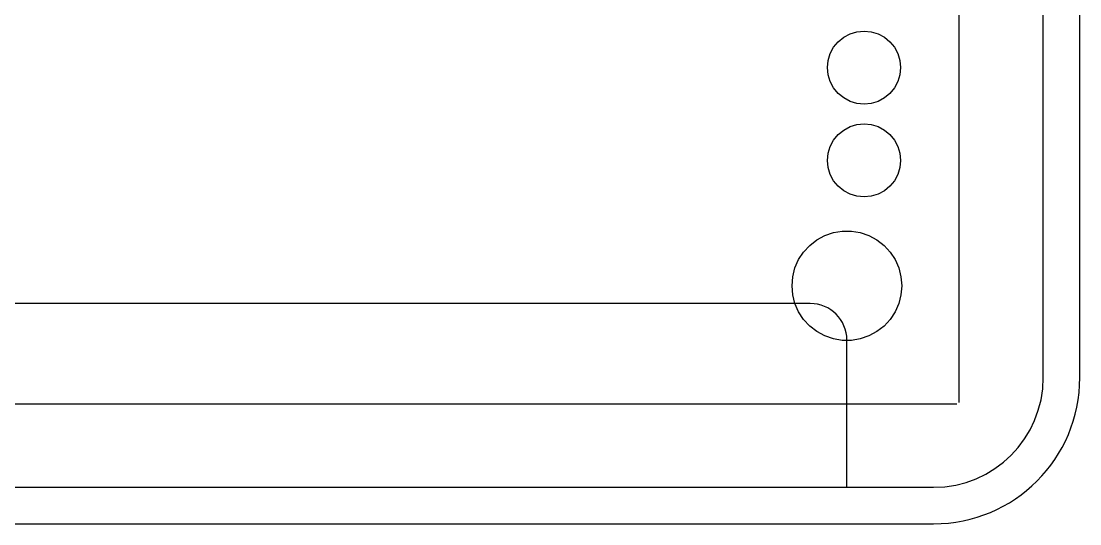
# Model space of a CAD drawing. Header units: millimetres. Extents: x 0 to 489, y -139 to 89.
# Drawn here: x 142.46 to 171.41, y -65.94 to -52.19 of the extents above; entities that cross this region are included whole.
import ezdxf

# ---------------------------------------------------------------- set-up
doc = ezdxf.new("R2010")
doc.units = ezdxf.units.MM
doc.header["$MEASUREMENT"] = 0
doc.layers.get('0').update_dxf_attribs({"linetype": 'CONTINUOUS'})
doc.layers.add('BLACK', color=7, linetype='CONTINUOUS')

msp = doc.modelspace()

# ---------------------------------------------------------------- linework, layer by layer
at = {"linetype": 'Continuous'}
for points in [[(106.41198, -65.94468), (167.41198, -65.94468, 0.41421356), (171.41198, -61.94468), (171.41198, -9.94468, 0.41421356), (167.41198, -5.94468), (106.41198, -5.94468, 0.41421356), (102.41198, -9.94468), (102.41198, -61.94468, 0.41421356)], [(106.41198, -64.94468), (167.41198, -64.94468, 0.41421356), (170.41198, -61.94468), (170.41198, -9.94468, 0.41421356), (167.41198, -6.94468), (106.41198, -6.94468, 0.41421356), (103.41198, -9.94468), (103.41198, -61.94468, 0.41421356)], [(140.53024, -64.94468), (165.04024, -64.94468), (165.04024, -60.91524, 0.41421356), (164.04024, -59.91524), (141.53024, -59.91524, 0.41421356), (140.53024, -60.91524)]]:
    msp.add_lwpolyline(points, format="xyb", close=True, dxfattribs=at)
at = {"layer": 'BLACK', "linetype": 'Continuous'}
for p, q in [((168.10024, -9.28422), (168.10024, -62.62422)), ((164.80324, -52.75212), (164.95424, -52.62772)), ((164.80324, -52.75212), (164.95424, -52.62772)), ((164.80324, -52.75212), (164.95424, -52.62772)), ((164.80324, -52.75212), (164.95424, -52.62772)), ((164.95424, -52.62772), (165.12724, -52.53532)), ((164.95424, -52.62772), (165.12724, -52.53532)), ((164.95424, -52.62772), (165.12724, -52.53532)), ((164.95424, -52.62772), (165.12724, -52.53532)), ((165.12724, -52.53532), (165.31524, -52.47842)), ((165.12724, -52.53532), (165.31524, -52.47842)), ((165.12724, -52.53532), (165.31524, -52.47842)), ((165.12724, -52.53532), (165.31524, -52.47842)), ((165.31524, -52.47842), (165.51024, -52.45922)), ((165.31524, -52.47842), (165.51024, -52.45922)), ((165.31524, -52.47842), (165.51024, -52.45922)), ((165.31524, -52.47842), (165.51024, -52.45922)), ((165.51024, -52.45922), (165.70524, -52.47842)), ((165.51024, -52.45922), (165.70524, -52.47842)), ((165.51024, -52.45922), (165.70524, -52.47842)), ((165.51024, -52.45922), (165.70524, -52.47842)), ((165.70524, -52.47842), (165.89324, -52.53532)), ((165.70524, -52.47842), (165.89324, -52.53532)), ((165.70524, -52.47842), (165.89324, -52.53532)), ((165.70524, -52.47842), (165.89324, -52.53532)), ((165.89324, -52.53532), (166.06624, -52.62772)), ((165.89324, -52.53532), (166.06624, -52.62772)), ((165.89324, -52.53532), (166.06624, -52.62772)), ((165.89324, -52.53532), (166.06624, -52.62772)), ((166.06624, -52.62772), (166.21724, -52.75212)), ((166.06624, -52.62772), (166.21724, -52.75212)), ((166.06624, -52.62772), (166.21724, -52.75212)), ((166.06624, -52.62772), (166.21724, -52.75212)), ((164.58624, -53.07652), (164.67924, -52.90362)), ((164.58624, -53.07652), (164.67924, -52.90362)), ((164.58624, -53.07652), (164.67924, -52.90362)), ((164.58624, -53.07652), (164.67924, -52.90362)), ((164.67924, -52.90362), (164.80324, -52.75212)), ((164.67924, -52.90362), (164.80324, -52.75212)), ((164.67924, -52.90362), (164.80324, -52.75212)), ((164.67924, -52.90362), (164.80324, -52.75212)), ((166.21724, -52.75212), (166.34124, -52.90362)), ((166.21724, -52.75212), (166.34124, -52.90362)), ((166.21724, -52.75212), (166.34124, -52.90362)), ((166.21724, -52.75212), (166.34124, -52.90362)), ((166.34124, -52.90362), (166.43424, -53.07652)), ((166.34124, -52.90362), (166.43424, -53.07652)), ((166.34124, -52.90362), (166.43424, -53.07652)), ((166.34124, -52.90362), (166.43424, -53.07652)), ((164.51024, -53.45922), (164.52924, -53.26412)), ((164.51024, -53.45922), (164.52924, -53.26412)), ((164.51024, -53.45922), (164.52924, -53.26412)), ((164.51024, -53.45922), (164.52924, -53.26412)), ((164.52924, -53.26412), (164.58624, -53.07652)), ((164.52924, -53.26412), (164.58624, -53.07652)), ((164.52924, -53.26412), (164.58624, -53.07652)), ((164.52924, -53.26412), (164.58624, -53.07652)), ((166.43424, -53.07652), (166.49124, -53.26412)), ((166.43424, -53.07652), (166.49124, -53.26412)), ((166.43424, -53.07652), (166.49124, -53.26412)), ((166.43424, -53.07652), (166.49124, -53.26412)), ((166.49124, -53.26412), (166.51024, -53.45922)), ((166.49124, -53.26412), (166.51024, -53.45922)), ((166.49124, -53.26412), (166.51024, -53.45922)), ((166.49124, -53.26412), (166.51024, -53.45922)), ((164.52924, -53.65432), (164.51024, -53.45922)), ((164.52924, -53.65432), (164.51024, -53.45922)), ((164.52924, -53.65432), (164.51024, -53.45922)), ((164.52924, -53.65432), (164.51024, -53.45922)), ((166.51024, -53.45922), (166.49124, -53.65432)), ((166.51024, -53.45922), (166.49124, -53.65432)), ((166.51024, -53.45922), (166.49124, -53.65432)), ((166.51024, -53.45922), (166.49124, -53.65432)), ((164.58624, -53.84192), (164.52924, -53.65432)), ((164.58624, -53.84192), (164.52924, -53.65432)), ((164.58624, -53.84192), (164.52924, -53.65432)), ((164.58624, -53.84192), (164.52924, -53.65432)), ((164.67924, -54.01482), (164.58624, -53.84192)), ((164.67924, -54.01482), (164.58624, -53.84192)), ((164.67924, -54.01482), (164.58624, -53.84192)), ((164.67924, -54.01482), (164.58624, -53.84192)), ((166.43424, -53.84192), (166.34124, -54.01482)), ((166.43424, -53.84192), (166.34124, -54.01482)), ((166.43424, -53.84192), (166.34124, -54.01482)), ((166.43424, -53.84192), (166.34124, -54.01482)), ((166.49124, -53.65432), (166.43424, -53.84192)), ((166.49124, -53.65432), (166.43424, -53.84192)), ((166.49124, -53.65432), (166.43424, -53.84192)), ((166.49124, -53.65432), (166.43424, -53.84192)), ((164.80324, -54.16632), (164.67924, -54.01482)), ((164.80324, -54.16632), (164.67924, -54.01482)), ((164.80324, -54.16632), (164.67924, -54.01482)), ((164.80324, -54.16632), (164.67924, -54.01482)), ((166.34124, -54.01482), (166.21724, -54.16632)), ((166.34124, -54.01482), (166.21724, -54.16632)), ((166.34124, -54.01482), (166.21724, -54.16632)), ((166.34124, -54.01482), (166.21724, -54.16632)), ((164.95424, -54.29072), (164.80324, -54.16632)), ((164.95424, -54.29072), (164.80324, -54.16632)), ((164.95424, -54.29072), (164.80324, -54.16632)), ((164.95424, -54.29072), (164.80324, -54.16632)), ((165.12724, -54.38312), (164.95424, -54.29072)), ((165.12724, -54.38312), (164.95424, -54.29072)), ((165.12724, -54.38312), (164.95424, -54.29072)), ((165.12724, -54.38312), (164.95424, -54.29072)), ((165.31524, -54.44002), (165.12724, -54.38312)), ((165.31524, -54.44002), (165.12724, -54.38312)), ((165.31524, -54.44002), (165.12724, -54.38312)), ((165.31524, -54.44002), (165.12724, -54.38312)), ((165.89324, -54.38312), (165.70524, -54.44002)), ((165.89324, -54.38312), (165.70524, -54.44002)), ((165.89324, -54.38312), (165.70524, -54.44002)), ((165.89324, -54.38312), (165.70524, -54.44002)), ((166.06624, -54.29072), (165.89324, -54.38312)), ((166.06624, -54.29072), (165.89324, -54.38312)), ((166.06624, -54.29072), (165.89324, -54.38312)), ((166.06624, -54.29072), (165.89324, -54.38312)), ((166.21724, -54.16632), (166.06624, -54.29072)), ((166.21724, -54.16632), (166.06624, -54.29072)), ((166.21724, -54.16632), (166.06624, -54.29072)), ((166.21724, -54.16632), (166.06624, -54.29072)), ((165.51024, -54.45922), (165.31524, -54.44002)), ((165.51024, -54.45922), (165.31524, -54.44002)), ((165.51024, -54.45922), (165.31524, -54.44002)), ((165.51024, -54.45922), (165.31524, -54.44002)), ((165.70524, -54.44002), (165.51024, -54.45922)), ((165.70524, -54.44002), (165.51024, -54.45922)), ((165.70524, -54.44002), (165.51024, -54.45922)), ((165.70524, -54.44002), (165.51024, -54.45922)), ((165.31524, -55.01842), (165.51024, -54.99922)), ((165.31524, -55.01842), (165.51024, -54.99922)), ((165.31524, -55.01842), (165.51024, -54.99922)), ((165.31524, -55.01842), (165.51024, -54.99922)), ((165.51024, -54.99922), (165.70524, -55.01842)), ((165.51024, -54.99922), (165.70524, -55.01842)), ((165.51024, -54.99922), (165.70524, -55.01842)), ((165.51024, -54.99922), (165.70524, -55.01842)), ((164.67924, -55.44362), (164.80324, -55.29212)), ((164.67924, -55.44362), (164.80324, -55.29212)), ((164.67924, -55.44362), (164.80324, -55.29212)), ((164.67924, -55.44362), (164.80324, -55.29212)), ((164.80324, -55.29212), (164.95424, -55.16772)), ((164.80324, -55.29212), (164.95424, -55.16772)), ((164.80324, -55.29212), (164.95424, -55.16772)), ((164.80324, -55.29212), (164.95424, -55.16772)), ((164.95424, -55.16772), (165.12724, -55.07532)), ((164.95424, -55.16772), (165.12724, -55.07532)), ((164.95424, -55.16772), (165.12724, -55.07532)), ((164.95424, -55.16772), (165.12724, -55.07532)), ((165.12724, -55.07532), (165.31524, -55.01842)), ((165.12724, -55.07532), (165.31524, -55.01842)), ((165.12724, -55.07532), (165.31524, -55.01842)), ((165.12724, -55.07532), (165.31524, -55.01842)), ((165.70524, -55.01842), (165.89324, -55.07532)), ((165.70524, -55.01842), (165.89324, -55.07532)), ((165.70524, -55.01842), (165.89324, -55.07532)), ((165.70524, -55.01842), (165.89324, -55.07532)), ((165.89324, -55.07532), (166.06624, -55.16772)), ((165.89324, -55.07532), (166.06624, -55.16772)), ((165.89324, -55.07532), (166.06624, -55.16772)), ((165.89324, -55.07532), (166.06624, -55.16772)), ((166.06624, -55.16772), (166.21724, -55.29212)), ((166.06624, -55.16772), (166.21724, -55.29212)), ((166.06624, -55.16772), (166.21724, -55.29212)), ((166.06624, -55.16772), (166.21724, -55.29212)), ((166.21724, -55.29212), (166.34124, -55.44362)), ((166.21724, -55.29212), (166.34124, -55.44362)), ((166.21724, -55.29212), (166.34124, -55.44362)), ((166.21724, -55.29212), (166.34124, -55.44362)), ((164.58624, -55.61652), (164.67924, -55.44362)), ((164.58624, -55.61652), (164.67924, -55.44362)), ((164.58624, -55.61652), (164.67924, -55.44362)), ((164.58624, -55.61652), (164.67924, -55.44362)), ((166.34124, -55.44362), (166.43424, -55.61652)), ((166.34124, -55.44362), (166.43424, -55.61652)), ((166.34124, -55.44362), (166.43424, -55.61652)), ((166.34124, -55.44362), (166.43424, -55.61652)), ((164.51024, -55.99922), (164.52924, -55.80412)), ((164.51024, -55.99922), (164.52924, -55.80412)), ((164.51024, -55.99922), (164.52924, -55.80412)), ((164.51024, -55.99922), (164.52924, -55.80412)), ((164.52924, -55.80412), (164.58624, -55.61652)), ((164.52924, -55.80412), (164.58624, -55.61652)), ((164.52924, -55.80412), (164.58624, -55.61652)), ((164.52924, -55.80412), (164.58624, -55.61652)), ((166.43424, -55.61652), (166.49124, -55.80412)), ((166.43424, -55.61652), (166.49124, -55.80412)), ((166.43424, -55.61652), (166.49124, -55.80412)), ((166.43424, -55.61652), (166.49124, -55.80412)), ((166.49124, -55.80412), (166.51024, -55.99922)), ((166.49124, -55.80412), (166.51024, -55.99922)), ((166.49124, -55.80412), (166.51024, -55.99922)), ((166.49124, -55.80412), (166.51024, -55.99922)), ((164.52924, -56.19432), (164.51024, -55.99922)), ((164.52924, -56.19432), (164.51024, -55.99922)), ((164.52924, -56.19432), (164.51024, -55.99922)), ((164.52924, -56.19432), (164.51024, -55.99922)), ((166.51024, -55.99922), (166.49124, -56.19432)), ((166.51024, -55.99922), (166.49124, -56.19432)), ((166.51024, -55.99922), (166.49124, -56.19432)), ((166.51024, -55.99922), (166.49124, -56.19432)), ((164.58624, -56.38192), (164.52924, -56.19432)), ((164.58624, -56.38192), (164.52924, -56.19432)), ((164.58624, -56.38192), (164.52924, -56.19432)), ((164.58624, -56.38192), (164.52924, -56.19432)), ((164.67924, -56.55482), (164.58624, -56.38192)), ((164.67924, -56.55482), (164.58624, -56.38192)), ((164.67924, -56.55482), (164.58624, -56.38192)), ((164.67924, -56.55482), (164.58624, -56.38192)), ((166.43424, -56.38192), (166.34124, -56.55482)), ((166.43424, -56.38192), (166.34124, -56.55482)), ((166.43424, -56.38192), (166.34124, -56.55482)), ((166.43424, -56.38192), (166.34124, -56.55482)), ((166.49124, -56.19432), (166.43424, -56.38192)), ((166.49124, -56.19432), (166.43424, -56.38192)), ((166.49124, -56.19432), (166.43424, -56.38192)), ((166.49124, -56.19432), (166.43424, -56.38192)), ((164.80324, -56.70622), (164.67924, -56.55482)), ((164.80324, -56.70622), (164.67924, -56.55482)), ((164.80324, -56.70622), (164.67924, -56.55482)), ((164.80324, -56.70622), (164.67924, -56.55482)), ((164.95424, -56.83022), (164.80324, -56.70622)), ((164.95424, -56.83022), (164.80324, -56.70622)), ((164.95424, -56.83022), (164.80324, -56.70622)), ((164.95424, -56.83022), (164.80324, -56.70622)), ((166.21724, -56.70622), (166.06624, -56.83022)), ((166.21724, -56.70622), (166.06624, -56.83022)), ((166.21724, -56.70622), (166.06624, -56.83022)), ((166.21724, -56.70622), (166.06624, -56.83022)), ((166.34124, -56.55482), (166.21724, -56.70622)), ((166.34124, -56.55482), (166.21724, -56.70622)), ((166.34124, -56.55482), (166.21724, -56.70622)), ((166.34124, -56.55482), (166.21724, -56.70622)), ((165.12724, -56.92322), (164.95424, -56.83022)), ((165.12724, -56.92322), (164.95424, -56.83022)), ((165.12724, -56.92322), (164.95424, -56.83022)), ((165.12724, -56.92322), (164.95424, -56.83022)), ((165.31524, -56.98022), (165.12724, -56.92322)), ((165.31524, -56.98022), (165.12724, -56.92322)), ((165.31524, -56.98022), (165.12724, -56.92322)), ((165.31524, -56.98022), (165.12724, -56.92322)), ((165.51024, -56.99922), (165.31524, -56.98022)), ((165.51024, -56.99922), (165.31524, -56.98022)), ((165.51024, -56.99922), (165.31524, -56.98022)), ((165.51024, -56.99922), (165.31524, -56.98022)), ((165.70524, -56.98022), (165.51024, -56.99922)), ((165.70524, -56.98022), (165.51024, -56.99922)), ((165.70524, -56.98022), (165.51024, -56.99922)), ((165.70524, -56.98022), (165.51024, -56.99922)), ((165.89324, -56.92322), (165.70524, -56.98022)), ((165.89324, -56.92322), (165.70524, -56.98022)), ((165.89324, -56.92322), (165.70524, -56.98022)), ((165.89324, -56.92322), (165.70524, -56.98022)), ((166.06624, -56.83022), (165.89324, -56.92322)), ((166.06624, -56.83022), (165.89324, -56.92322)), ((166.06624, -56.83022), (165.89324, -56.92322)), ((166.06624, -56.83022), (165.89324, -56.92322)), ((164.02436, -58.32533), (164.22036, -58.17333)), ((164.02436, -58.32533), (164.22036, -58.17333)), ((164.22036, -58.17333), (164.43736, -58.05533)), ((164.22036, -58.17333), (164.43736, -58.05533)), ((164.43736, -58.05533), (164.67236, -57.97533)), ((164.43736, -58.05533), (164.67236, -57.97533)), ((164.67236, -57.97533), (164.91636, -57.93433)), ((164.67236, -57.97533), (164.91636, -57.93433)), ((164.91636, -57.93433), (165.16436, -57.93433)), ((164.91636, -57.93433), (165.16436, -57.93433)), ((165.16436, -57.93433), (165.40836, -57.97533)), ((165.16436, -57.93433), (165.40836, -57.97533)), ((165.40836, -57.97533), (165.64336, -58.05533)), ((165.40836, -57.97533), (165.64336, -58.05533)), ((165.64336, -58.05533), (165.86036, -58.17333)), ((165.64336, -58.05533), (165.86036, -58.17333)), ((165.86036, -58.17333), (166.05636, -58.32533)), ((165.86036, -58.17333), (166.05636, -58.32533)), ((163.85636, -58.50833), (164.02436, -58.32533)), ((163.85636, -58.50833), (164.02436, -58.32533)), ((166.05636, -58.32533), (166.22436, -58.50833)), ((166.05636, -58.32533), (166.22436, -58.50833)), ((163.62136, -58.94233), (163.72136, -58.71533)), ((163.62136, -58.94233), (163.72136, -58.71533)), ((163.72136, -58.71533), (163.85636, -58.50833)), ((163.72136, -58.71533), (163.85636, -58.50833)), ((166.22436, -58.50833), (166.35936, -58.71533)), ((166.22436, -58.50833), (166.35936, -58.71533)), ((166.35936, -58.71533), (166.45936, -58.94233)), ((166.35936, -58.71533), (166.45936, -58.94233)), ((163.56036, -59.18233), (163.62136, -58.94233)), ((163.56036, -59.18233), (163.62136, -58.94233)), ((166.45936, -58.94233), (166.52036, -59.18233)), ((166.45936, -58.94233), (166.52036, -59.18233)), ((163.54036, -59.42933), (163.56036, -59.18233)), ((163.54036, -59.42933), (163.56036, -59.18233)), ((166.52036, -59.18233), (166.54036, -59.42933)), ((166.52036, -59.18233), (166.54036, -59.42933)), ((163.56036, -59.67633), (163.54036, -59.42933)), ((163.56036, -59.67633), (163.54036, -59.42933)), ((166.54036, -59.42933), (166.52036, -59.67633)), ((166.54036, -59.42933), (166.52036, -59.67633)), ((163.62136, -59.91633), (163.56036, -59.67633)), ((163.62136, -59.91633), (163.56036, -59.67633)), ((163.72136, -60.14333), (163.62136, -59.91633)), ((163.72136, -60.14333), (163.62136, -59.91633)), ((166.45936, -59.91633), (166.35936, -60.14333)), ((166.45936, -59.91633), (166.35936, -60.14333)), ((166.52036, -59.67633), (166.45936, -59.91633)), ((166.52036, -59.67633), (166.45936, -59.91633)), ((163.85636, -60.35033), (163.72136, -60.14333)), ((163.85636, -60.35033), (163.72136, -60.14333)), ((166.35936, -60.14333), (166.22436, -60.35033)), ((166.35936, -60.14333), (166.22436, -60.35033)), ((164.02436, -60.53333), (163.85636, -60.35033)), ((164.02436, -60.53333), (163.85636, -60.35033)), ((166.22436, -60.35033), (166.05636, -60.53333)), ((166.22436, -60.35033), (166.05636, -60.53333)), ((164.22036, -60.68533), (164.02436, -60.53333)), ((164.22036, -60.68533), (164.02436, -60.53333)), ((164.43736, -60.80333), (164.22036, -60.68533)), ((164.43736, -60.80333), (164.22036, -60.68533)), ((164.67236, -60.88333), (164.43736, -60.80333)), ((164.67236, -60.88333), (164.43736, -60.80333)), ((165.64336, -60.80333), (165.40836, -60.88333)), ((165.64336, -60.80333), (165.40836, -60.88333)), ((165.86036, -60.68533), (165.64336, -60.80333)), ((165.86036, -60.68533), (165.64336, -60.80333)), ((166.05636, -60.53333), (165.86036, -60.68533)), ((166.05636, -60.53333), (165.86036, -60.68533)), ((164.91636, -60.92433), (164.67236, -60.88333)), ((164.91636, -60.92433), (164.67236, -60.88333)), ((165.16436, -60.92433), (164.91636, -60.92433)), ((165.16436, -60.92433), (164.91636, -60.92433)), ((165.40836, -60.88333), (165.16436, -60.92433)), ((165.40836, -60.88333), (165.16436, -60.92433)), ((168.05024, -62.67422), (105.82024, -62.67422))]:
    msp.add_line(p, q, dxfattribs=at)

doc.saveas('drawing.dxf')
